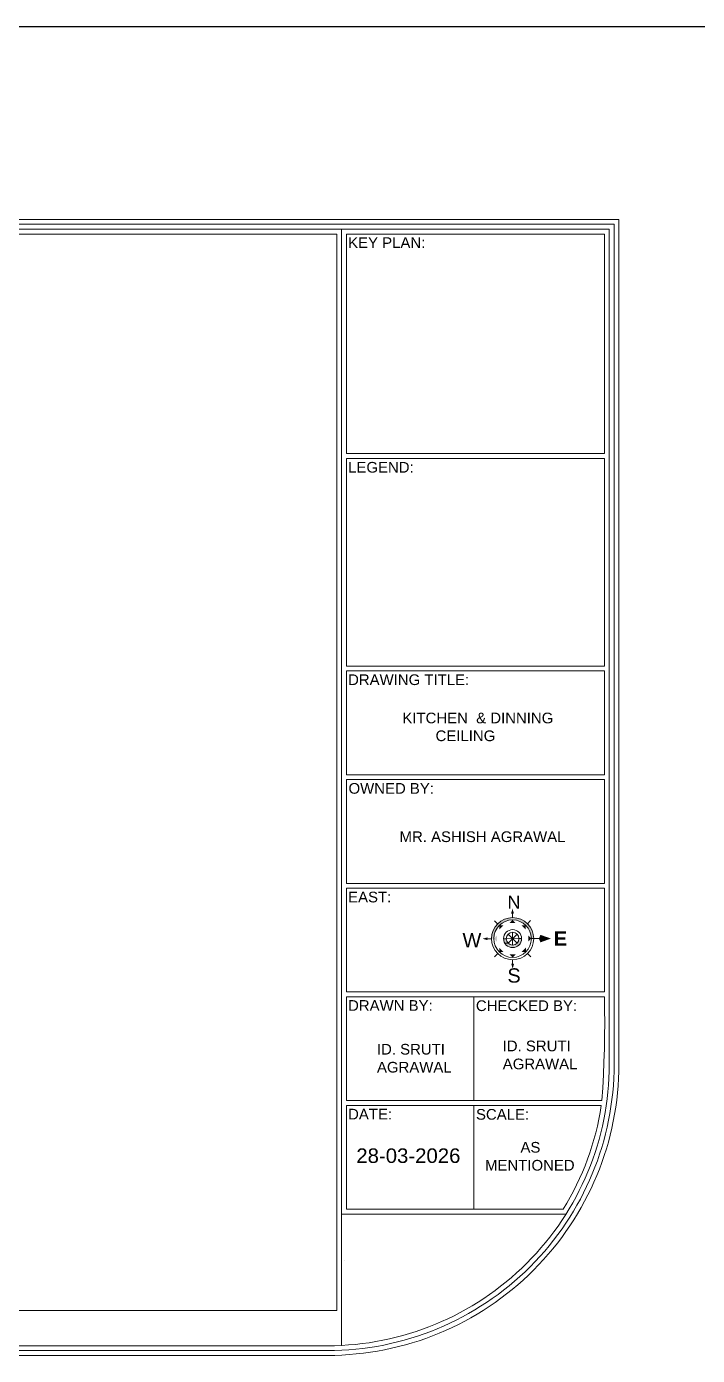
# Model space of a CAD drawing. Header units: inches. Extents: x 213 to 17763, y -4830 to 1802.
# Drawn here: x 12918.3 to 13120.1, y -3645.9 to -3246 of the extents above; entities that cross this region are included whole.
import ezdxf

# ---------------------------------------------------------------- set-up
doc = ezdxf.new("R2010")
doc.units = ezdxf.units.IN
doc.header["$MEASUREMENT"] = 0
for name, color, linetype in [('PDF2_0', 7, 'Continuous'), ('PDF2_MK. FURNITURE', 7, 'Continuous'), ('PDF2_MK. HATCH', 7, 'Continuous'), ('PDF2_Text', 1, 'Continuous')]:
    doc.layers.add(name, color=color, linetype=linetype)
doc.layers.add('PDF2_MK. KITCHEN ESSENTAILS', color=7, linetype='Continuous', true_color=0x767676)
doc.styles.add('PDF Arial', font='arial.ttf')

msp = doc.modelspace()

# ---------------------------------------------------------------- hatches: boundary and pattern name
at = {"layer": 'PDF2_0', "lineweight": 5, "transparency": 33554559}
h = msp.add_hatch(color=256, dxfattribs=at)
h.paths.add_polyline_path([(13058.83, -3520.52), (13059.74, -3521.42), (13059.74, -3519.62)])
h.paths.add_polyline_path([(13065.01, -3514.18), (13064.46, -3514.17), (13063.96, -3514.18), (13063.9, -3514.2), (13063.4, -3514.26), (13063.35, -3514.27), (13062.85, -3514.38), (13062.82, -3514.39), (13062.33, -3514.54), (13062.29, -3514.55), (13061.82, -3514.76), (13061.78, -3514.77), (13061.6, -3514.85), (13061.56, -3514.88), (13061.56, -3514.89), (13061.3, -3515.02), (13061.21, -3515.07), (13060.94, -3515.24), (13060.83, -3515.32), (13060.65, -3515.46), (13060.39, -3515.66), (13060.33, -3515.71), (13060.02, -3516.01), (13059.98, -3516.04), (13059.7, -3516.34), (13059.61, -3516.44), (13059.41, -3516.71), (13059.27, -3516.88), (13059.13, -3517.11), (13058.98, -3517.35), (13058.88, -3517.55), (13058.72, -3517.84), (13058.66, -3518), (13058.52, -3518.35), (13058.48, -3518.47), (13058.35, -3518.87), (13058.33, -3518.97), (13058.24, -3519.42), (13058.22, -3519.48), (13058.16, -3519.97), (13058.16, -3519.99), (13058.14, -3520.52), (13058.83, -3520.52), (13058.86, -3519.99), (13058.86, -3519.97), (13058.92, -3519.48), (13058.94, -3519.42), (13059.04, -3518.97), (13059.08, -3518.87), (13059.21, -3518.47), (13059.26, -3518.35), (13059.42, -3518), (13059.5, -3517.84), (13059.67, -3517.55), (13059.81, -3517.35), (13059.97, -3517.11), (13060.15, -3516.88), (13060.3, -3516.71), (13060.66, -3516.34), (13061.03, -3516.04), (13061.06, -3516.01), (13061.49, -3515.71), (13061.59, -3515.66), (13061.95, -3515.46), (13062.26, -3515.32), (13062.43, -3515.24), (13062.92, -3515.07), (13063.15, -3515.02), (13063.43, -3514.96), (13063.94, -3514.89), (13064, -3514.88), (13064.46, -3514.85), (13064.99, -3514.88), (13065.5, -3514.95), (13065.73, -3515.01), (13066.01, -3515.07), (13066.5, -3515.23), (13066.66, -3515.3), (13066.98, -3515.44), (13067.33, -3515.63), (13067.44, -3515.69), (13067.86, -3515.99), (13067.89, -3516.01), (13068.26, -3516.33), (13068.36, -3516.41), (13068.64, -3516.69), (13068.78, -3516.85), (13068.97, -3517.1), (13069.13, -3517.31), (13069.26, -3517.52), (13069.43, -3517.81), (13069.52, -3517.97), (13069.68, -3518.33), (13069.74, -3518.45), (13069.87, -3518.85), (13070.01, -3519.39), (13070.02, -3519.45), (13070.09, -3519.93), (13070.09, -3519.97), (13070.12, -3520.48), (13070.12, -3520.49), (13070.81, -3520.48), (13070.79, -3519.97), (13070.79, -3519.93), (13070.72, -3519.45), (13070.71, -3519.39), (13070.61, -3518.95), (13070.59, -3518.85), (13070.47, -3518.45), (13070.42, -3518.33), (13070.29, -3517.97), (13070.21, -3517.81), (13070.07, -3517.52), (13069.96, -3517.31), (13069.81, -3517.1), (13069.65, -3516.85), (13069.53, -3516.69), (13069.32, -3516.41), (13069.24, -3516.33), (13068.95, -3516.01), (13068.92, -3515.99), (13068.6, -3515.69), (13068.53, -3515.63), (13068.29, -3515.44), (13068.09, -3515.3), (13068, -3515.23), (13067.73, -3515.07), (13067.63, -3515.01), (13067.52, -3514.95), (13067.39, -3514.88), (13067.35, -3514.85), (13067.17, -3514.77), (13067.14, -3514.76), (13066.66, -3514.55), (13066.63, -3514.54), (13066.13, -3514.39), (13066.1, -3514.38), (13065.58, -3514.27), (13065.56, -3514.26), (13065.04, -3514.2)])
for points in [[(13064.46, -3512.83), (13064.91, -3513.05), (13064.45, -3511.47), (13064, -3513.05)], [(13076.01, -3520.47), (13072.84, -3519.35), (13072.39, -3520.48), (13072.84, -3521.62)], [(13056.8, -3520.52), (13057.02, -3520.07), (13055.45, -3520.53), (13057.03, -3520.97)], [(13067.18, -3520.49), (13066.39, -3520.49), (13066.36, -3520.8), (13066.35, -3520.85), (13066.3, -3521.09), (13066.25, -3521.2), (13066.18, -3521.37), (13066.08, -3521.53), (13066.03, -3521.63), (13065.84, -3521.85), (13065.84, -3521.86), (13065.61, -3522.05), (13065.45, -3522.15), (13065.35, -3522.21), (13065.07, -3522.32), (13064.78, -3522.39), (13064.54, -3522.42), (13064.47, -3522.42), (13064.18, -3522.39), (13063.89, -3522.32), (13063.61, -3522.21), (13063.52, -3522.16), (13063.35, -3522.05), (13063.12, -3521.86), (13062.93, -3521.63), (13062.88, -3521.54), (13062.77, -3521.37), (13062.7, -3521.21), (13062.66, -3521.1), (13062.59, -3520.81), (13062.56, -3520.51), (13061.77, -3520.51), (13061.78, -3520.81), (13061.79, -3520.86), (13061.84, -3521.1), (13061.86, -3521.21), (13061.92, -3521.37), (13061.98, -3521.54), (13062.01, -3521.63), (13062.14, -3521.86), (13062.26, -3522.05), (13062.33, -3522.16), (13062.38, -3522.21), (13062.48, -3522.32), (13062.54, -3522.39), (13062.56, -3522.42), (13062.82, -3522.65), (13062.83, -3522.65), (13063.12, -3522.85), (13063.12, -3522.86), (13063.44, -3523), (13063.45, -3523), (13063.77, -3523.11), (13063.78, -3523.13), (13064.12, -3523.19), (13064.13, -3523.19), (13064.49, -3523.21), (13064.82, -3523.19), (13064.84, -3523.19), (13065.17, -3523.13), (13065.18, -3523.11), (13065.5, -3523), (13065.52, -3523), (13065.83, -3522.86), (13065.84, -3522.85), (13066.12, -3522.65), (13066.13, -3522.65), (13066.39, -3522.42), (13066.4, -3522.42), (13066.41, -3522.39), (13066.47, -3522.32), (13066.58, -3522.21), (13066.63, -3522.15), (13066.69, -3522.05), (13066.83, -3521.86), (13066.83, -3521.85), (13066.98, -3521.53), (13067.03, -3521.37), (13067.09, -3521.2), (13067.12, -3521.09), (13067.17, -3520.85), (13067.17, -3520.8)], [(13064.5, -3528.18), (13064.05, -3527.95), (13064.5, -3529.53), (13064.95, -3527.95)]]:
    msp.add_hatch(color=256, dxfattribs=at).paths.add_polyline_path(points)

# ---------------------------------------------------------------- linework, layer by layer
msp.add_line((10883.5, -3246), (15562, -3246))
at = {"layer": 'PDF2_0', "lineweight": 5}
for points in [[(13008.81, -3645.93), (12614.33, -3645.93), (12614.33, -3304.07), (13096.47, -3304.07), (13096.47, -3558.27, -0.414214)], [(13079.72, -3601.95), (13014.51, -3601.95), (13014.51, -3570.71), (13091.16, -3570.71, -0.100864)]]:
    msp.add_lwpolyline(points, format="xyb", close=True, dxfattribs=at)
for points in [[(13008.81, -3644.48), (12615.78, -3644.48), (12615.78, -3305.51), (13095.02, -3305.51), (13095.02, -3558.27, -0.414214), (13008.81, -3644.48)], [(13008.81, -3643.02), (12617.24, -3643.02), (12617.24, -3306.98), (13093.56, -3306.98), (13093.56, -3558.27, -0.414214), (13008.81, -3643.02)]]:
    msp.add_lwpolyline(points, format="xyb", dxfattribs=at)
for points in [[(12618.7, -3308.44), (13011.59, -3308.44), (13011.59, -3632.36), (12618.7, -3632.36)], [(13014.51, -3308.44), (13092.09, -3308.44), (13092.09, -3374.52), (13014.51, -3374.52)], [(13014.51, -3375.98), (13092.09, -3375.98), (13092.09, -3438.45), (13014.51, -3438.45)], [(13014.51, -3439.92), (13092.09, -3439.92), (13092.09, -3471.15), (13014.51, -3471.15)], [(13014.51, -3472.62), (13092.09, -3472.62), (13092.09, -3503.85), (13014.51, -3503.85)], [(13014.51, -3505.31), (13092.09, -3505.31), (13092.09, -3536.55), (13014.51, -3536.55)], [(13092.09, -3538.01), (13014.51, -3538.01), (13014.51, -3569.25), (13091.36, -3569.25), (13091.62, -3565.35), (13091.81, -3561.45), (13091.97, -3557.54), (13092.09, -3553.64), (13092.15, -3549.73), (13092.18, -3545.82), (13092.15, -3541.92)]]:
    msp.add_lwpolyline(points, close=True, dxfattribs=at)
for points in [[(13059.98, -3516.04), (13059.03, -3515.09)], [(13064.46, -3514.17), (13064.46, -3512.83)], [(13068.95, -3516.01), (13069.9, -3515.06)], [(13065.83, -3519.14), (13063.12, -3521.86)], [(13065.84, -3521.86), (13063.12, -3519.15)], [(13064.47, -3518.58), (13064.47, -3522.42)], [(13058.14, -3520.52), (13056.8, -3520.52)], [(13061.77, -3520.51), (13062.56, -3520.51), (13066.39, -3520.49), (13067.18, -3520.49)], [(13063.12, -3521.86), (13062.14, -3521.86), (13063.12, -3521.86)], [(13070.81, -3520.48), (13070.12, -3520.49)], [(13072.15, -3520.48), (13070.81, -3520.48), (13072.39, -3520.48)], [(13060, -3524.99), (13059.07, -3525.94)], [(13064.49, -3526.84), (13064.5, -3528.18)], [(13068.97, -3524.98), (13069.92, -3525.92)], [(13052.83, -3538.01), (13052.83, -3569.25)], [(13052.83, -3570.71), (13052.83, -3601.95)], [(13013.05, -3603.41), (13080.53, -3603.41)]]:
    msp.add_lwpolyline(points, dxfattribs=at)
for centre, radius in [((13064.48, -3520.5), 6.34), ((13064.48, -3520.5), 5.65), ((13064.47, -3520.5), 2.71), ((13064.48, -3520.5), 1.92)]:
    msp.add_circle(centre, radius, dxfattribs=at)
for start, end in [(0, 1.759553279988484e-06), (269.9999982403425, 270)]:
    msp.add_arc((13008.8, -3558.27), 87.66, start, end, dxfattribs=at)
at = {"layer": 'PDF2_0', "lineweight": 5, "transparency": 33554559}
for points in [[(13064.46, -3514.85), (13063.56, -3515.77), (13065.36, -3515.76)], [(13060.48, -3516.52), (13060.48, -3517.8), (13061.76, -3516.52)], [(13068.46, -3516.5), (13067.18, -3516.51), (13068.46, -3517.78)], [(13060.49, -3524.5), (13061.77, -3524.5), (13060.49, -3523.22)], [(13068.48, -3524.48), (13068.47, -3523.21), (13067.2, -3524.49)], [(13070.12, -3520.49), (13069.21, -3519.59), (13069.21, -3521.4)], [(13064.49, -3526.15), (13065.39, -3525.25), (13063.59, -3525.25)]]:
    msp.add_solid(points, dxfattribs=at)
at = {"layer": 'PDF2_MK. FURNITURE', "lineweight": 5}
msp.add_lwpolyline([(13013.88, -3617.24), (13013.88, -3617.28)], dxfattribs=at)
at = {"layer": 'PDF2_MK. HATCH', "lineweight": 5}
msp.add_lwpolyline([(13013.05, -3306.98), (13013.05, -3642.91)], dxfattribs=at)
at = {"layer": 'PDF2_MK. KITCHEN ESSENTAILS', "lineweight": 5}
msp.add_lwpolyline([(12618.7, -3632.36), (13011.59, -3632.36), (13011.59, -3308.44), (12618.7, -3308.44)], close=True, dxfattribs=at)

# ---------------------------------------------------------------- texts
at = {"layer": 'PDF2_Text', "color": 7, "lineweight": 5, "attachment_point": 7, "style": 'PDF Arial'}
for s, insert, char_height in [('KEY PLAN:', (13015.02, -3312.64), 3.214), ('LEGEND:', (13015.02, -3380.29), 3.214), ('DRAWING TITLE:', (13015, -3444.22), 3.2143), ('KITCHEN  & DINNING \\P        CEILING', (13031.33, -3461.1), 3.2143), ('OWNED BY:', (13015.13, -3476.93), 3.214), ('MR. ASHISH AGRAWAL', (13030.48, -3491.47), 3.2143), ('EAST:', (13015.01, -3509.63), 3.214), ('DRAWN BY:', (13015, -3542.22), 3.214), ('CHECKED BY:', (13053.45, -3542.33), 3.2143), ('ID. SRUTI', (13061.5, -3554.44), 3.214), ('ID. SRUTI', (13023.67, -3555.43), 3.214), ('AGRAWAL', (13023.69, -3560.84), 3.214), ('AGRAWAL', (13061.52, -3559.86), 3.214), ('DATE:', (13015, -3574.92), 3.214), ('SCALE:', (13053.47, -3575.03), 3.214), ('AS', (13066.85, -3584.94), 3.214), ('28-03-2026', (13017.47, -3588.07), 4.383), ('MENTIONED', (13056.2, -3590.35), 3.214)]:
    msp.add_mtext(s, dxfattribs=dict(at, insert=insert, char_height=char_height))
for s, insert, char_height, rotation in [('N', (13062.92, -3511.47), 3.91, 0.1759), ('W', (13049.42, -3523.1), 4.3, 0.1209), ('{\\fArial|b1|i0|c0|p34;\\C240;\\c2367469;E}', (13076.87, -3522.64), 4.3001, 0.1759), ('S', (13062.92, -3533.8), 4.3, 0.1759)]:
    msp.add_mtext(s, dxfattribs=dict(at, insert=insert, char_height=char_height, rotation=rotation))

doc.saveas('drawing.dxf')
